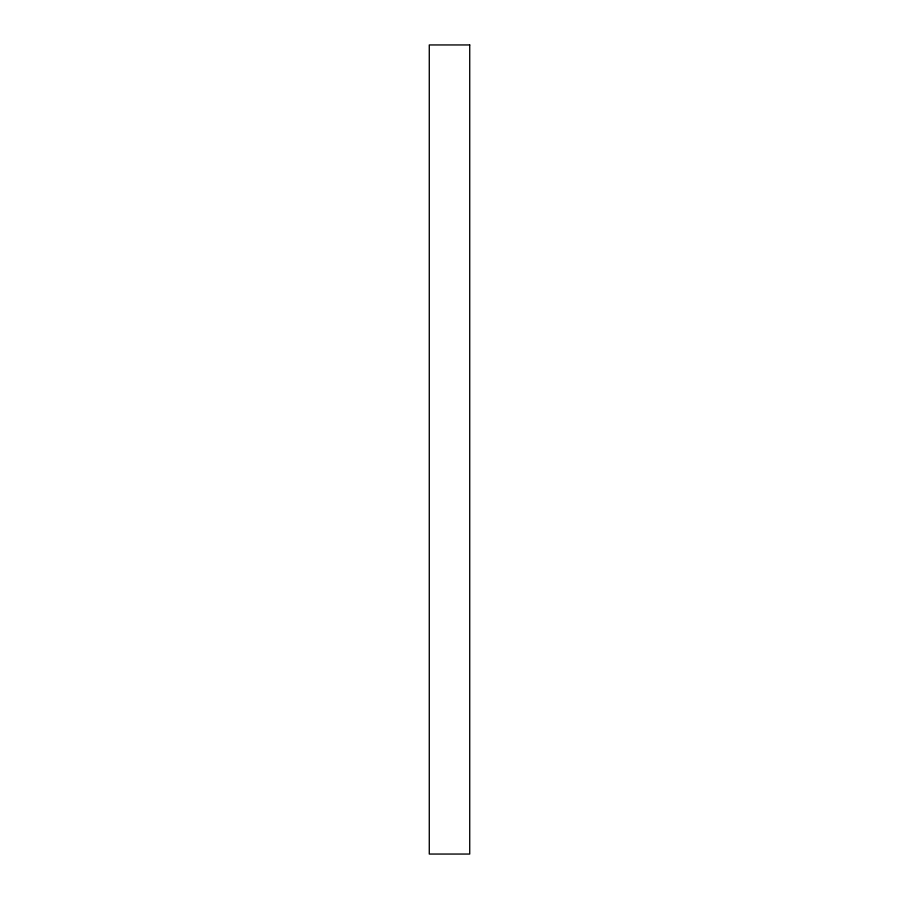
<?xml version="1.0" encoding="UTF-8"?>
<svg xmlns="http://www.w3.org/2000/svg" width="899" height="899" viewBox="0 0 899 899"><rect width="100%" height="100%" fill="white"/><g stroke="black" fill="none" stroke-linecap="round" stroke-linejoin="round"><path stroke-width="1.35" d="M469.728 44.95L429.273 44.95L429.273 854.05L469.728 854.05L469.728 44.95"/></g></svg>
